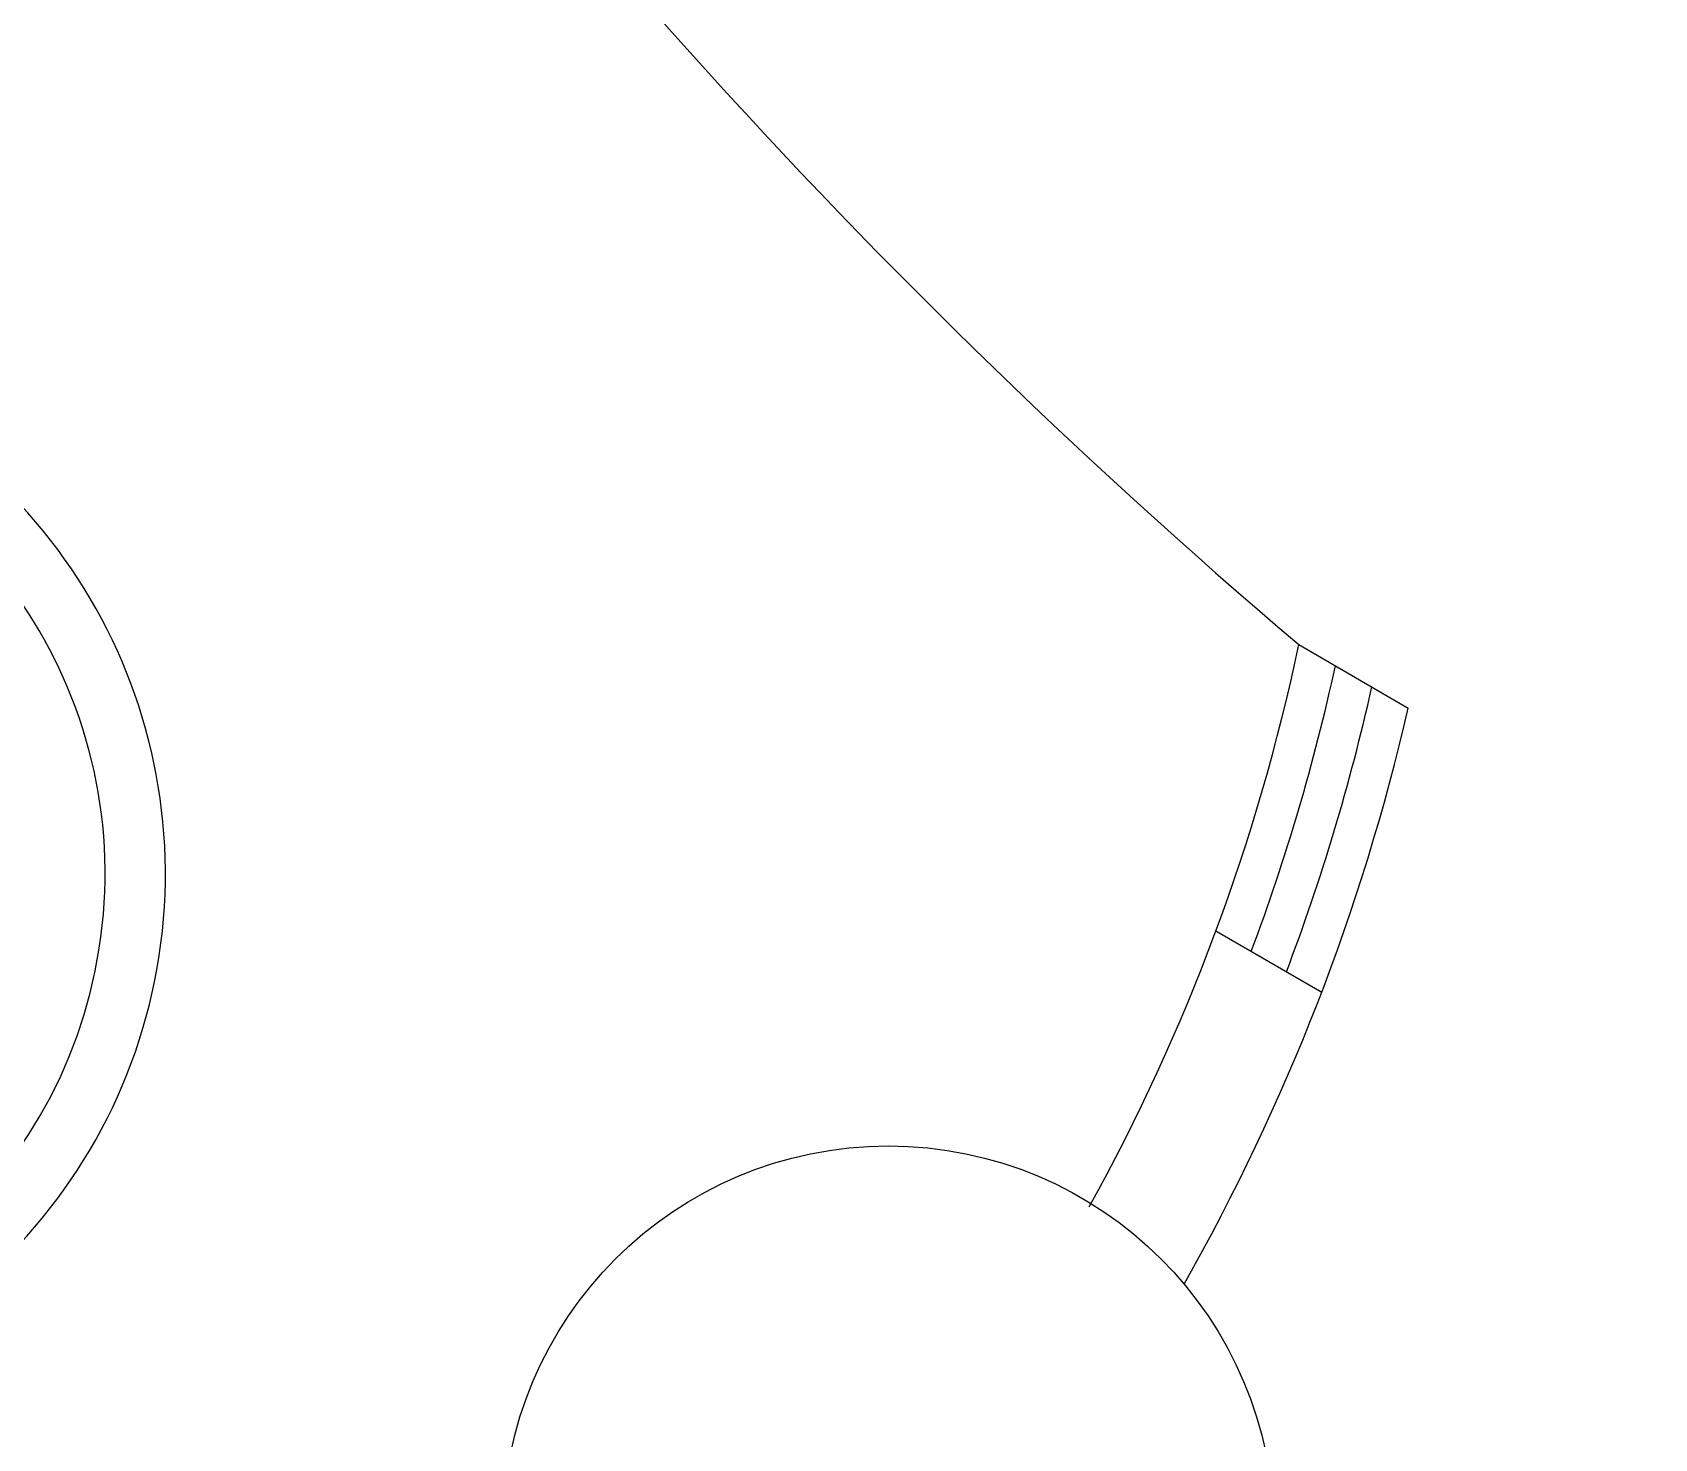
# Model space of a CAD drawing. Extents: x 2080 to 102399, y 2071 to 93424.
# Drawn here: x 86423.3 to 86827.1, y 81614.1 to 81964 of the extents above; entities that cross this region are included whole.
import ezdxf

# ---------------------------------------------------------------- set-up
doc = ezdxf.new("R2010")
doc.units = 0
doc.header["$LTSCALE"] = 20
doc.header["$MEASUREMENT"] = 0

msp = doc.modelspace()

# ---------------------------------------------------------------- linework, layer by layer
at = {"linetype": 'Continuous', "ltscale": 0.5}
for p, q in [((86738.529, 81811.686, 0.504), (86765.767, 81795.904, 0.504)), ((86717.898, 81740.427, 0.504), (86744.211, 81725.182, 0.504))]:
    msp.add_line(p, q, dxfattribs=at)
msp.add_circle((86636.321, 81590.919, 0.504), 96, dxfattribs=at)
for centre, radius, start, end in [((87746.94, 83000.113, 0.504), 1558.606, 197.658494, 229.68457), ((86246.907, 81915.407, 0.504), 502.444, 330.98662, 348.08656), ((86246.907, 81915.407, 0.504), 512.444, 339.42807, 347.71991), ((86246.907, 81915.407, 0.504), 522.444, 339.24431, 347.36801), ((86246.907, 81915.407, 0.504), 532.444, 330.41564, 347.02996)]:
    msp.add_arc(centre, radius, start, end, dxfattribs=at)
at = {"ltscale": 0.5}
msp.add_arc((84433.584, 80199.22, -0.001), 3023.13, 34.792013, 39.819777, dxfattribs=at)
at = {"color": 13, "ltscale": 0.5}
for radius, end in [(135, 69.81826), (120, 74.66713)]:
    msp.add_arc((86321.366, 81754.623, 0.504), radius, 267.58926, end, dxfattribs=at)

doc.saveas('drawing.dxf')
